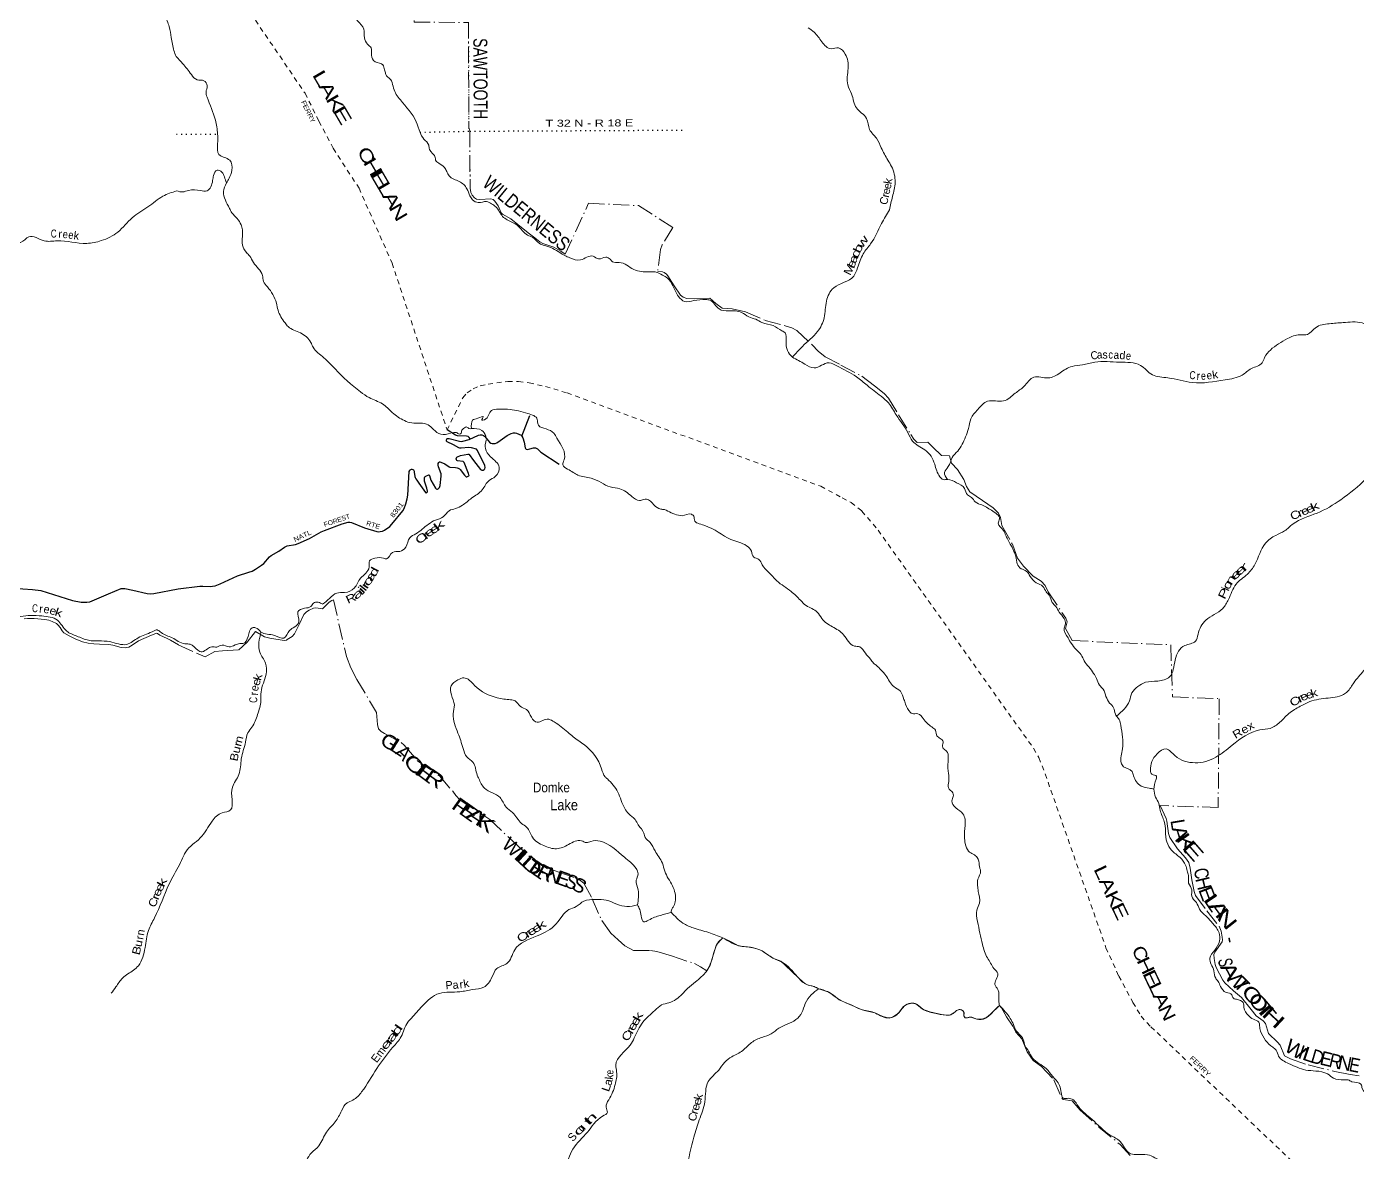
# Model space of a CAD drawing. Header units: feet. Extents: x 0 to 246606, y 183576 to 368785.
# Drawn here: x 88399 to 121668, y 239915 to 268053 of the extents above; entities that cross this region are included whole.
import ezdxf
from ezdxf.enums import TextEntityAlignment as Align

# ---------------------------------------------------------------- set-up
doc = ezdxf.new("R2010")
doc.units = ezdxf.units.FT
doc.header["$LTSCALE"] = 80
for name, pattern in [('DOT_DASHED', [7.7, 5, -1.2, 0.3, -1.2]), ('DOTTED', [1.5, 0.3, -1.2]), ('SHORT_DASHED', [2.7, 1.5, -1.2])]:
    doc.linetypes.add(name, pattern=pattern)
for name, color, linetype, lineweight in [('29', 7, 'Continuous', 25), ('30', 7, 'Continuous', 25), ('33', 7, 'SHORT_DASHED', 13), ('39', 7, 'Continuous', 13), ('41', 7, 'Continuous', 13), ('44', 7, 'DOT_DASHED', 13), ('6', 7, 'DOTTED', 25), ('7', 7, 'DOTTED', 13)]:
    doc.layers.add(name, color=color, linetype=linetype, lineweight=lineweight)

msp = doc.modelspace()

# ---------------------------------------------------------------- linework, layer by layer
at = {"layer": '29'}
msp.add_line((100780.43, 257819.82), (100978.81, 258329.87), dxfattribs=at)
for points in [[(99067.16, 257596.69), (98915.36, 257674.74), (98899.89, 257690.2), (98893.21, 257710.27), (98904.35, 257745.96), (98924.41, 257761.58), (98959.81, 257759.4), (99218.81, 257688.5), (99261, 257685.74), (99303.35, 257690.2), (99460.05, 257732.6), (99697.46, 257841.24), (99738.02, 257849.68), (99782.6, 257846.34), (99822.73, 257835.18), (99848.09, 257816.86), (99972.24, 257665.45), (100003.28, 257643.36), (100034.49, 257634.44), (100072.38, 257629.97), (100108.77, 257628.99), (100150.4, 257645.59), (100237.59, 257709.51), (100410.75, 257832.35), (100509.28, 257880.91), (100571.69, 257900.98), (100611.88, 257900.69), (100647.48, 257892.06), (100758.94, 257840.76), (100780.43, 257819.82), (100807.97, 257773.84), (100840.27, 257668.48), (100861.47, 257525.14), (100874.85, 257505.07), (100890, 257490.93), (100919.43, 257487.22), (100976.43, 257502.93), (101071.01, 257525.14), (101119.14, 257520.92), (101169.09, 257498.37), (101255.48, 257417.9), (101712.74, 257116.85)], [(99490.31, 257746.44), (99466.07, 257782.76), (99439.32, 257805.07), (99400.01, 257815.36), (99171.83, 257827.37), (99122.79, 257837.87), (98911.78, 257971.03)], [(98150.47, 256719.91), (98201.08, 256638.86), (98367.2, 256410.76), (98377.17, 256403.17), (98384.97, 256402.05), (98402.8, 256404.28), (98413.95, 256414.33), (98419.49, 256426.83), (98422.86, 256444.43), (98407.69, 256515.59), (98349.93, 256693.15), (98344.84, 256761.17), (98347.07, 256777.34), (98355.99, 256795.74), (98366.02, 256808.02), (98378.42, 256818.16), (98450.84, 256848.33), (98457.42, 256849.85), (98460.76, 256847.04), (98471.9, 256829.2), (98506.71, 256713.14), (98618.66, 256515.35), (98634.63, 256499.08), (98651.34, 256488.49), (98668.06, 256490.16), (98688.96, 256503.16), (98721.56, 256537), (98731.59, 256555.4), (98739.43, 256585.8), (98763.91, 256820.28), (98766.14, 256850.4), (98761.69, 256876.61), (98698.56, 257047.72), (98690.36, 257087.4), (98688.13, 257118.62), (98690.76, 257132.44), (98703.73, 257161.55), (98717.11, 257173.27), (98727.05, 257174.76), (98835.44, 257134.29), (98857.54, 257123.09), (98960.07, 257051.71), (98981.86, 257043.36), (99122.48, 257033.11), (99164.04, 257024.39), (99186.33, 257015.47), (99219.76, 257000.97), (99238.89, 256986.59), (99344.98, 256845.28), (99373.57, 256812.49), (99390.29, 256802.45), (99403.12, 256800.84), (99451.41, 256824.99), (99459.39, 256837.03), (99458.27, 256848.18), (99447.13, 256887.21), (99334.56, 257157.1), (99311.79, 257182.15), (99169.17, 257196.43), (99151.78, 257208.4), (99142.86, 257224.02), (99140.63, 257246.32), (99145.28, 257273.1), (99158.46, 257290.93), (99171.84, 257299.86), (99247.91, 257329.46), (99425.95, 257369), (99450.47, 257369), (99462.99, 257357.45), (99571.08, 257212.1), (99747.23, 256979.95), (99778.15, 256967.51), (99813.81, 256969.74), (99836.1, 256980.89), (99855.8, 257002.01), (99865.08, 257034.42), (99856.03, 257084.71), (99673.38, 257460.45), (99646.22, 257490.35), (99521.8, 257527.37), (99455.46, 257534.94), (99258.77, 257516.22), (99232.02, 257516.22), (99206.28, 257525.15), (99067.16, 257596.69)], [(92192.04, 253997.66), (92732.34, 254065.53), (92803.38, 254070.04), (92987.51, 254061.2), (93044.12, 254065.57), (93115.45, 254077.84), (93238.86, 254123.44), (93671.45, 254328.66), (93957.02, 254415.06), (94033.83, 254445.88), (94118.53, 254492.72), (94275, 254590.17), (94330.3, 254637.7), (94474.54, 254803.73), (94513.08, 254833.99), (94708.02, 254944.64), (94849.67, 255043.66), (94883.11, 255062.61), (94915.35, 255071.47), (95122.41, 255107.54), (95190.72, 255129.53), (95474.47, 255256.38), (95765.82, 255421.73), (95848.79, 255459.66), (96287.3, 255626.56), (96434.53, 255663.75), (96483.57, 255668.21), (96520.48, 255660.58), (96843.6, 255529.1), (97150.75, 255431.94), (97190.19, 255428.43), (97241.46, 255430.66), (97297.18, 255444.04), (97347.76, 255466), (97477.74, 255560.03), (97533.05, 255615.04), (97803.18, 255948.14), (97835.57, 256005.97), (97881.2, 256125.47), (97916.86, 256250.37), (97932.98, 256338.65), (97966.82, 256929.57), (97977.05, 256957.45), (97988.19, 256970.84), (98008.25, 256984.22), (98022.75, 256990.37), (98033.31, 256992.02), (98052.83, 256984.22), (98068.44, 256970.84), (98086.27, 256944.07), (98091.37, 256917.32), (98102.99, 256804.67), (98109.07, 256786.2), (98128.62, 256752.24), (98150.47, 256719.91)], [(87332.58, 254070.45), (88548.39, 253987.32), (88751.42, 253960.81), (89546.46, 253710.84), (89763.95, 253663.64), (89905.47, 253663.64), (89977.92, 253679.58), (90447.13, 253871.93), (90759.92, 254009.56), (90855.68, 254012.6), (91054.95, 253969.93), (91414.28, 253882.12), (91488.23, 253878.21), (91583.5, 253886.17), (92192.04, 253997.66)]]:
    msp.add_lwpolyline(points, dxfattribs=at)
at = {"layer": '33'}
for points in [[(92931.49, 275665.06), (93498.31, 274090.39), (93560.06, 273893.71), (93577.75, 273795.09), (93582.73, 273665.93), (93304.82, 270259.89), (93303.4, 269996.38), (93350.31, 269688.39), (93420.61, 269439.2), (93522.16, 269147.24), (93634.02, 268926.94), (95359.72, 266385.9), (95708.59, 265689.19), (96065.41, 265010.66), (96709, 264013.69), (97535.64, 262139.71), (98911.78, 257971.03)], [(98909.77, 257971.02), (99303.54, 258773.13), (99413.04, 258900.73), (99559.62, 258996.82), (99741.58, 259077.74), (99938.56, 259117.54), (100428.97, 259183.95), (100696.86, 259183.95), (100960.74, 259152.2), (101369.09, 259057.51), (101910.02, 258898.37), (108252.35, 256563.76), (108790.03, 256277.12), (109011.33, 256154.5), (109279.74, 255943.85), (109687.8, 255465.05), (113570.84, 250015.1), (113706.86, 249782.03), (113863.21, 249372.42), (115382.8, 245031.43), (115703.61, 244322.46), (116056.32, 243664.05), (116259.32, 243318.53), (116505.18, 243056.59), (120706.54, 239050.8)]]:
    msp.add_lwpolyline(points, dxfattribs=at)
at = {"layer": '39'}
for points in [[(90794.47, 275656.19), (90913.56, 275171.89), (91281.33, 274405.71), (91323.96, 274139.51), (91424.01, 273766.78), (91454.2, 273540.86), (91502.64, 273302.99), (91677.42, 272922.85), (91712.28, 272622.24), (91636.74, 271781.45), (91473.37, 271535.64), (91347.61, 271374.98), (91264.42, 270956.2), (91249.13, 270384.54), (91329.54, 270185.32), (91608.43, 269901.02), (91708.51, 269760.54), (91711.03, 269465.71), (91669.66, 269348.21), (91615.8, 269275.03), (91586.83, 269123.31), (91714.54, 268583.21), (91849.89, 268329.95), (91963.26, 268052.26), (92016.05, 267778.07), (92083.4, 267453.52), (92134.37, 267302.7)], [(94514.92, 270739.01), (94427.47, 270172.94), (94552.99, 270107.16), (94608.38, 269956.08), (94838.79, 269897.08), (95188.74, 269762.16), (95565.36, 269552.7), (95753.29, 269511.59), (95877.46, 269332.7), (96084.88, 269069.57), (96271.28, 268945.65), (96369.78, 268671.67), (96565.49, 268341.82), (96677.37, 268193.14), (96827.94, 267988.19), (96845.37, 267772.22), (96925.01, 267615.24), (97012.36, 267518.91), (97021.51, 267339.23), (97109.26, 267176.26), (97307.52, 267094.82), (97342.55, 266973.89), (97365.06, 266921.54), (97383.71, 266838.87), (97452.7, 266776.74), (97517.73, 266700.44), (97571.31, 266515.01), (97742.6, 266219.32), (98137.34, 265676.77), (98233.8, 265406.82), (98331.67, 265239.87), (98451.61, 265093.27), (98470.42, 264984.35), (98616.95, 264779.37), (98623.4, 264712.77), (98700.51, 264642.61), (98844.48, 264528.49), (98903.58, 264431.96), (98960.74, 264321.28), (99215.86, 264181.67), (99407.73, 263998.72), (99478.48, 263826.21), (99549.22, 263724.47), (99691.25, 263653.81), (99898.95, 263681.49), (100024.42, 263623.79), (100131.83, 263547.79), (100298.73, 263310.64), (100549.88, 263158.88), (100665.35, 263086.97), (100923.11, 262842.37), (101052.62, 262782.67), (101214.94, 262636.37), (101350.49, 262580.75), (101552.73, 262509.44), (101728.94, 262403.62), (101981.99, 262272.07), (102242.62, 262223.38), (102562.97, 262312.43), (102698.58, 262246.71), (102877.93, 262290.36), (102987.22, 262238.6), (103044.1, 262176.39), (103215.74, 262159.4), (103578.03, 261984.17), (103772.1, 261928.96), (103945.7, 261922.08)], [(109973.86, 263471.43), (110045.39, 263805.88), (110111.9, 264159.76), (110020.72, 264558.99), (109928.97, 264715.89), (109765.7, 265021.73), (109645.2, 265261.22), (109474.37, 265480.17), (109396.04, 265756.31), (109142.2, 266021.14), (109023.07, 266369.7), (108926.86, 266597.24), (108936.51, 267009.29), (108865.77, 267366.26), (108697.36, 267518.58), (108515.84, 267499.16), (108278.69, 267673.22), (108089.58, 267912.24), (107935.55, 268020.24)], [(92133.86, 267304.22), (92300.32, 267129.01), (92517.89, 266855.85), (92663.99, 266723.57), (92833.65, 266700.5), (92913.12, 266571.8), (92883.79, 266414.08), (92910.74, 266293.09), (93118.02, 265714.91), (93174.54, 265374), (93172.01, 265121.55), (93207.89, 264857.24), (93479.19, 264711.68), (93529.1, 264463.62), (93459.67, 264261.19), (93395.45, 264147.58)], [(92148.18, 263946.83), (92304.76, 263921.6), (92444.02, 263956.98), (92747.06, 263957.4), (92910.57, 263950.44), (93050.33, 264203.85), (93071.75, 264335.26), (93159.78, 264463.1), (93281.14, 264417.48), (93344.44, 264294.73), (93395.68, 264148.28)], [(92148.18, 263946.83), (91807.81, 263813.91), (91432.73, 263548.04), (91039.54, 263275.96), (90679.36, 262919.35), (90265.51, 262703.64), (89902.87, 262633.78), (89157.68, 262699.88), (88836.84, 262699.05), (88452.56, 262800.66), (88247.94, 262659.5), (88114.64, 262672.46), (87889.92, 262757.31), (87672.49, 262698.83), (87229.76, 262791.85), (86746.25, 262934.99), (86275.41, 263011.6), (85847.07, 263074.45), (85433.04, 263115.21), (85136.22, 263136.81)], [(93395.68, 264148.28), (93324.41, 263929.06), (93470.2, 263510), (93531.4, 263399.35), (93659.4, 263254.82), (93761.22, 263102.04), (93792.27, 262970.99), (93795.29, 262803.39), (93796.54, 262593.37), (93894.51, 262408.24), (93975.79, 262315.91), (94067.54, 262159.01), (94295.51, 261833.42), (94320.6, 261686.17), (94418.3, 261547.49), (94642.7, 261143.12), (94684.15, 260961.64), (94859.58, 260647.81), (94936.83, 260553.42), (95246.54, 260396.01), (95504.25, 260159.48), (95561.48, 260038.7), (95831.45, 259776.01), (96109.61, 259495.19), (96748.74, 258922), (96961.49, 258780.08), (97293.4, 258622.83), (97540.89, 258408.44), (97844.82, 258204.54), (98026.78, 258149.25), (98440.8, 258099.59), (98568.62, 257985.36), (98750.98, 257863.42), (98998.5, 257885.98)], [(109973.86, 263471.43), (109770.9, 263131.49), (109499.47, 262622.72), (109315.26, 262377.09), (109174.1, 262020.68), (109076.43, 261816.04), (108575.65, 261523.8), (108393.99, 261189.33), (108337.92, 260776.96), (108170.46, 260430.47), (107793.27, 260058.3), (107542.94, 259787.8)], [(103945.7, 261922.08), (104112.26, 261919.75), (104295.31, 261841.69), (104419.56, 261767.14), (104551.18, 261576.87), (104698.1, 261305.25), (104850.19, 261183.1), (105082.13, 261206.92), (105378.66, 261229.15), (105481.67, 261215.73), (105709.01, 260995.14), (105949.45, 260948.33), (106272.58, 260910.16), (106450.84, 260798.3), (106632.84, 260736.95), (106782.64, 260659.22), (107061.63, 260578.34), (107282.36, 260450.61), (107359.38, 260396.61), (107386.81, 260194.85), (107420.53, 259954.76), (107544.65, 259786.87)], [(111419.23, 256735.86), (111345.76, 256912.11), (111441.79, 257054.14), (111535.28, 257282.99), (111675.58, 257445.51), (111871.27, 257796.24), (111948.69, 258010.84), (112005.79, 258251.56), (112177.97, 258482.97), (112424.97, 258688.64), (112822.49, 258697.44), (113115.99, 258891.31), (113328.93, 259056.36), (113581.8, 259292.36), (113939.14, 259270.59), (114235.05, 259397.84), (114534.78, 259561.46), (114796.91, 259599.62), (115103.28, 259664.34), (115724.86, 259664.58), (116248.04, 259583.36), (116542.06, 259351.12), (116930, 259273.01), (117542.2, 259156.05), (118361.15, 259224.3), (118784.26, 259342.32), (119021.42, 259505.52), (119284.95, 259648.7), (119348.71, 259786.46), (119492.92, 259969.21), (119923.1, 260254.91), (120227.26, 260351.92), (120420.95, 260361.33), (120621.78, 260526.3), (120966.29, 260625.61), (121311.21, 260656.25), (121783.51, 260645.37), (122131.4, 260516.5), (122656.38, 260471.64), (122885.06, 260377.11)], [(107542.61, 259787.98), (107856.45, 259616.46), (108087.08, 259521.11), (108459.66, 259650.9), (108653.85, 259575.5), (109145.9, 259300.19), (109413.56, 259087.97), (109760.29, 258813.68), (109942.89, 258651.36), (110140.47, 258345.75), (110429.66, 257907.48), (110547.99, 257692.21), (110852.01, 257474.17), (111010.38, 257313.7), (111100.38, 257112.37), (111229.36, 256802.25), (111316.56, 256732.17), (111423.51, 256734.93), (111650.03, 256651.67), (111848.66, 256509.65), (111920.24, 256350.6), (112017.49, 256286.64), (112115.04, 256172.2), (112283, 256096.62), (112517.9, 255962.92), (112720.97, 255752.27), (112691.37, 255638.98), (112819.58, 255460.12), (112878.84, 255335.32), (112921.74, 255248.77), (112991.15, 255115.96), (113048.23, 255019.42), (113081.01, 254936.85), (113130.19, 254811.97), (113163.6, 254624.39), (113263.21, 254503.9), (113390.7, 254444.19), (113486.35, 254311.56), (113638.65, 254153.07), (113806.7, 254061.33), (113888.24, 253924.56), (113963.43, 253838.24), (114039.19, 253654.99), (114126.52, 253562.69), (114216.18, 253417.9), (114336.21, 253257.17), (114371.28, 253128.16), (114339.64, 253018.89), (114433.94, 252773.15), (114513.45, 252638.39), (114641.51, 252483.77), (114763.39, 252351.32), (114834.9, 252204.39), (114952.87, 252049.7), (115074.93, 251886.96), (115144.33, 251756.17), (115219.96, 251595.13), (115311.4, 251490.74), (115383.12, 251307.46), (115474.9, 251146.53), (115572.46, 251030.07), (115617.81, 250870.84), (115646.36, 250820.55)], [(99517.51, 258005.45), (99550.09, 258214.26), (99678.93, 258267.66), (99815.98, 258298.9), (99782.14, 258219.9), (99842.63, 258228.4), (100018.87, 258455.8), (100198.28, 258491.36), (100486.92, 258483.25), (100927.47, 258383.29), (101166.5, 258233.47), (101174.98, 258164.87), (101197.63, 258088.28), (101385.87, 257996.68), (101578.23, 257888.95), (101657.67, 257766.31), (101836.45, 257228.32), (101802.9, 257100.86), (101920.59, 256994.64), (102064.37, 256910.81), (102181.83, 256842.95), (102515.29, 256764.47), (102762.14, 256657.11), (102990.84, 256547.61), (103233.31, 256498.8), (103529.07, 256311), (103717.38, 256207.28), (103828.24, 256230.26), (103898.81, 256240.84), (104081.29, 256098.71), (104253.47, 255990.84), (104342.34, 255979.34), (104512.34, 255899.73), (104601.32, 255868.03), (104787.22, 255828.92), (105017.08, 255864.83), (105086.1, 255796.64), (105094.61, 255724), (105331.52, 255590.32), (106005.68, 255235.49), (106398.13, 255078.65), (106518.02, 254940.13), (106577.41, 254795.13), (106706.92, 254737.46), (106784.41, 254602.68), (106949, 254413.98), (107156.13, 254199.32), (107510.88, 253935.18), (107742.24, 253716.65), (107888.36, 253580.33), (108165.8, 253420.67), (108279.79, 253255.86), (108543.37, 253051.68), (108823.06, 252851.65), (109095.18, 252568.78), (109226.48, 252547.46), (109368.68, 252390.92), (109494.67, 252246.38), (109573.97, 252145.95), (109647.01, 252081.83), (109754.59, 251977.56), (109880.58, 251833.02), (110079.99, 251557.72), (110242.15, 251439.68), (110332.14, 251238.35), (110373.21, 251119.48), (110495.54, 250912.31), (110540.11, 250882.33), (110677.37, 250879.23), (110815.33, 250756.99), (111026.46, 250548.41), (111119.79, 250464.24), (111156.96, 250323.13), (111238.04, 250263.1), (111309.18, 250178.77), (111297.73, 250067.62), (111316.22, 250013.22), (111395.32, 249947.12), (111440.75, 249773.75), (111434.65, 249442.51), (111458.11, 249230.62), (111436.94, 249058.81), (111461.53, 248996.38), (111538.64, 248924.2), (111565.54, 248813.32), (111529.88, 248702), (111629.81, 248526.99), (111806.28, 248376.74), (111859.59, 248235.74), (111845.25, 247932.71), (111842.02, 247797.38)], [(99074, 257905.46), (99145.98, 257908.01), (99218.93, 257870.42), (99263.43, 257889.17), (99269.16, 257943.73), (99349.41, 258023.05), (99391.63, 258049.59), (99452.42, 258009.62), (99519.57, 258005.32)], [(99517.51, 258005.45), (99777.62, 257961.37), (99883.45, 257812.66), (99883.62, 257812.15)], [(99886.66, 257723.15), (99869.14, 257505.59), (99997.49, 257302.5), (100212.98, 257039.43), (100113.47, 256804.48), (99960.66, 256708.51), (99790.51, 256475.09), (99523.35, 256265.24), (99294.34, 256087.97), (99123.29, 256006.01), (98960.14, 255952.38), (98811.7, 255799.89), (98620.47, 255717.79), (98443.48, 255615.6), (98128.07, 255375.12), (97981.33, 255277.18), (97877.8, 255040.18), (97727.06, 254936.14), (97543.54, 254912.67), (97399.21, 254750.11), (97320.42, 254763.71), (97108.48, 254770.32), (96971.68, 254696.68), (96960.46, 254547.16), (96878.65, 254391.09), (96748.21, 254267), (96592.26, 254021.57), (96348.73, 253908.82), (96153.06, 253895.35), (95974.24, 253760.83), (95799.54, 253614.22)], [(115646.36, 250820.55), (115969.01, 251202.44), (116032.4, 251400.79), (116182.81, 251561.37), (116369.89, 251663.63), (116676.46, 251694.01), (116970.48, 251799.03), (117115.25, 252228.17), (117353.29, 252583.22), (117619.05, 252690.07), (117684.59, 252868.24), (117876.25, 253216.92), (118300.35, 253506.61), (118446.31, 253735.82), (118633.76, 254114.76), (118916.81, 254367.13), (119105.08, 254608.75), (119370.33, 255139.69), (119627.47, 255337.36), (119848.8, 255449.95), (120059.67, 255623.06), (120659.46, 255893.77), (121254.83, 256229.07), (121891.49, 256748.43), (122369.44, 257145.53), (122699.33, 257327.54), (122897.32, 257439.35)], [(116579.53, 248993.24), (116634.56, 249242.02), (116646.2, 249320.87), (116530.89, 249366.52), (116496.04, 249457.16), (116659.05, 249874.3), (116886.35, 249999.06), (117105.31, 249830.93), (117610.91, 249652.65), (117883.16, 249684.82), (118128.73, 249793.54), (118534.63, 250089.17), (119232.63, 250473.65), (119488.7, 250513.78), (119727.96, 250664.87), (119990.85, 250913.06), (120278.42, 251084.68), (120477.65, 251180.97), (120937.24, 251270.98), (121368.42, 251389.06), (121414.61, 251427.75), (121578.75, 251653.04), (121823.19, 251951.6), (121981.28, 252176.85), (122263.06, 252643.28), (122572.79, 253160.39), (122819.13, 253477.14), (122889.5, 253736.56), (122886.37, 254047.1), (122913.81, 254096.09)], [(95801.54, 253616.26), (95686.21, 253665.95), (95569.29, 253644.95), (95505.22, 253559.69), (95350.08, 253516.21), (95183.12, 253424.18), (95206.73, 253188.06), (95100.6, 253047.98), (94971.95, 252962.28), (94829.8, 252771.46), (94597.34, 252834.49), (94257.79, 252918.99), (94123.94, 253029.14), (94041.21, 253026.55), (93935.54, 252809.74), (93805.41, 252633.14), (93726.71, 252632.6), (93611.88, 252597.48), (93460.79, 252552.01), (93291.01, 252595.27), (93152.06, 252545.84), (93026.9, 252551.04), (92920.22, 252503.86), (92785.46, 252428.21), (92680.29, 252465.85), (92489.69, 252616), (92358.46, 252625.2), (92190.45, 252685.76)], [(87633.23, 253370.28), (87712.89, 253257.9), (87848.87, 253166.2), (88086.25, 253253.13), (88247.22, 253307.06), (88779.83, 253321.88), (89168.2, 253214.24), (89402.58, 252943.69), (89651.86, 252818.66), (89949.39, 252714.27), (90476.36, 252680.56), (90902.73, 252611.64), (91187.88, 252775.73), (91535.68, 252928.26), (91666.47, 252971.82), (91759.83, 252910.05), (92035.4, 252777.18), (92192.03, 252684.83)], [(94258.29, 252918.86), (94206.88, 252656.1), (94230.52, 252413.92), (94369.35, 252146.28), (94385.16, 251863.66), (94260.64, 251424.56), (94255.89, 251204.4), (94173.17, 250862.53), (94031.79, 250542.47), (93929.71, 250400.41), (93870.55, 250167.75), (93766.05, 249755.05), (93705.83, 249360.83), (93544.25, 249044.67), (93536.03, 248729.57), (93497.2, 248472.82), (93285.71, 248402.7), (93038.71, 248197.03), (92738.51, 247772.88), (92379.33, 247427.09), (92323.45, 247321.69), (92218.18, 247101.36)], [(103670.62, 246099.25), (103684.52, 246476.99), (103640.72, 246715), (103684.15, 246876.86), (103634.9, 247013.84), (103342.63, 247292.55), (102738.83, 247694.31), (102506.78, 247688.68), (102393.95, 247657.61), (102272.59, 247703.22), (101946.21, 247610.09), (101648.15, 247505.05), (101326.81, 247581.59), (101045.05, 247789.68), (100904.31, 248039.14), (100772.54, 248139.21), (100546.9, 248412.31), (100384.65, 248546.5), (100233.9, 248783.76), (99847.04, 249017.38), (99702.32, 249258.73), (99665.48, 249343.3), (99552.56, 249667.66), (99402.43, 249799.92), (99310.34, 250013.35), (99182.95, 250394.17), (99065.03, 250878.04), (99091.97, 251098.35), (99019.81, 251354.33), (99014.44, 251578.46), (99183.08, 251727.05), (99330.11, 251776.53), (99599.65, 251586.53), (100164.55, 251277.4), (100497.84, 251227.18), (100615.06, 251199.72), (100734.93, 251065.23), (100898.9, 250981.54), (101017.08, 250792.52), (101161.13, 250664.26), (101302.13, 250709.67), (101451.29, 250738.97), (101588.91, 250675.29), (101925.45, 250417.09), (102061.35, 250302.91), (102343.06, 250102.9), (102774.5, 249500.01), (102862.47, 249298.66), (102917.26, 249248.55), (103179.56, 248919.16), (103351.52, 248510.38), (103447.14, 248381.79), (103611.47, 248237.51), (103691, 248098.71), (103833.5, 247891.68), (103864.39, 247788.9), (103986.24, 247660.49), (104110.59, 247451.32), (104292.02, 247147.62), (104351.77, 246942.04), (104441.64, 246760.9), (104611.36, 246390.48), (104610.61, 246176.4), (104560.95, 246042.77), (104519, 245971.8), (104514.35, 245916.24)], [(115645.7, 250821.7), (115713.49, 250732.15), (115752.68, 250589.03), (115794.53, 250001.64), (115764.33, 249650.04), (115823.42, 249555.52), (116034.01, 249437.82), (116075.03, 249327.03), (116262.23, 249069.82), (116466.36, 249018.72), (116579.53, 248993.24)], [(116579.53, 248993.24), (116623.1, 248793.61), (116704.77, 248634.63), (116738.09, 248463.2), (116840.66, 248183.19), (116870.31, 247949.13), (116881.42, 247777.55), (116904.23, 247674.71), (117024.55, 247465.51), (117233.49, 247285.19), (117373.88, 247094.3), (117411.06, 246951.17), (117446.05, 246836.3), (117449.2, 246646.49), (117530.92, 246479.43), (117525.81, 246319.85), (117641.82, 246157.07), (117721.51, 245992.02), (117879.91, 245825.49), (118060.7, 245628.82), (118209.35, 245405.68), (118218.66, 245197.73), (118100.97, 244966.69), (117979.06, 244765.92), (118081.84, 244451.58), (118125.32, 244266.09), (118184.3, 244189.75), (118245.6, 244062.94), (118387.76, 243914.48), (118527.38, 243852.83), (118552.01, 243782.32), (118647.11, 243740.57), (118811.07, 243658.89), (118831.98, 243535.85), (118942.16, 243334.65), (119067.82, 243244.64), (119203.49, 243168.83), (119222.19, 243078.08), (119249.22, 242944.98), (119373.7, 242713.59), (119550.31, 242541.13), (119637.52, 242469.03), (119698.97, 242315.97), (119946.24, 242139.95), (120375.07, 241973.26), (120629.5, 241948.76), (120922.58, 241874.04), (121068.49, 241772.05), (121335.14, 241729.45), (121438.08, 241726.12), (121529.16, 241682.32), (121757.58, 241619.27), (121790.52, 241510.44), (121945.18, 241295.42), (121964.13, 241164.28), (122146.86, 240979.74), (122203.57, 240945.8), (122294.9, 240859.59), (122492.92, 240818.54), (122603.33, 240916.24), (122744.21, 240981.83), (122799, 240931.72), (122892.11, 240885.92), (122989.41, 240813.88)], [(111842.02, 247797.38), (111865.19, 247633.96), (111949.09, 247440.66), (112165.95, 247286.65), (112215.53, 247093.12), (112232.18, 247008.41), (112248.74, 246939.86), (112181.3, 246741.49), (112174.18, 246581.9), (112189.16, 246438.61), (112221.16, 246148.02), (112153.6, 245971.86), (112171.44, 245687.23), (112295.95, 245112.52), (112421.07, 244774.1), (112498.53, 244645.39), (112580.04, 244512.66), (112675.66, 244384.07), (112638.18, 244238.4), (112606.66, 244108.94), (112678.03, 243986.24), (112705.97, 243699.66), (112720.7, 243586.67)], [(92218.18, 247101.36), (91962.94, 246623.03), (91598.87, 245777.66), (91446.21, 245459.24), (91359.05, 245032.35), (91193.41, 244580.53), (91075.28, 244472.45), (90798.53, 244270.06), (90630.88, 244052.49), (90515.22, 243891.92)], [(103670.72, 246099.03), (103406.47, 246061.08), (103157.89, 246119.95), (102890.92, 246217.07), (102630.48, 246233.45), (102330.01, 246195.03), (102141.11, 246060.44), (101957.92, 245982.44), (101639.16, 245626.83), (101162.66, 245324.66), (100601.68, 244975.46), (100403.91, 244634.82), (100156.43, 244509.92), (100032.58, 244295), (99826.21, 244043.16), (99548.06, 243984.69), (99229.52, 243929.99), (98717.16, 243888.1), (98293.21, 243574.17), (98020.53, 243273.4), (97928.32, 243169.77), (97762.96, 242809.16), (97552.65, 242541.13), (97154.21, 242009.28), (96774.23, 241427.06), (96557.49, 241223.61), (96410.58, 241153.94), (96272.51, 240955.07), (96114.73, 240677.31), (95894.26, 240421.33), (95702.56, 240078.71), (95519.96, 239901.76), (95302.32, 239510.49), (95094.67, 239135.45), (94857.25, 239014.66), (94600.11, 238814.98), (94498.36, 238618.39), (94351.73, 238502.26), (94112.42, 238359.25), (94087.84, 238082.41), (93933.03, 237982.38), (93802.46, 237880.51), (93648.08, 237709.81), (93626.19, 237659.17), (93646.2, 237348.3), (93554.34, 237184.08), (93367.47, 237047.49), (93420.87, 236892.35), (93494.55, 236719.18), (93390.38, 236589.22), (93047, 236300.08), (92842.68, 236044.21), (92664.74, 235762.27), (92513.12, 235468.4), (92376.78, 235318.02), (92264.34, 235245.52)], [(104515.26, 245915.4), (104245.32, 245838.65), (103945.34, 245717.43), (103832.59, 245674.24), (103761.03, 245829.25), (103725.79, 245984.51), (103670.62, 246099.25)], [(104513.27, 245917.23), (104807.51, 245646.62), (105064.53, 245525.2), (105450.69, 245408.71), (105806.13, 245279.56)], [(105806.13, 245279.56), (105670.28, 245135.57), (105594.64, 244959.35), (105513.57, 244678.07), (105393.91, 244438.95), (105118.98, 244176.54), (104924.21, 244011.61), (104637.23, 243741.04), (104458.12, 243654.99), (104270.77, 243599.17), (104104.07, 243464.73), (103805.13, 243167.83), (103589.49, 242778.59), (103487.64, 242598.15), (103127.36, 242096.85), (103148.57, 241925.34), (103114.12, 241610.06), (102952.92, 241229.28), (102885.41, 241043.01), (102918.43, 240920.05), (102799.96, 240820.28), (102418.89, 240421.83), (102054.11, 239997.24), (101871.45, 239493.12), (101523.24, 238658.68), (101218.45, 237990.14), (101085.11, 237676.19), (100949.32, 237432.91), (100793.62, 237145.07), (100611.5, 236889.36), (100267.37, 236725.42)], [(105806.13, 245279.56), (106187.2, 245088.64), (106496.99, 245040.43), (106573.03, 245026.67), (106779.32, 244953.37), (107054.86, 244773.51), (107285.54, 244670.08), (107671.18, 244301.14), (107872.02, 244126.83), (108086.35, 244057.62), (108200.17, 244006.12)], [(108199.92, 244006.23), (108014.91, 243853.16), (107864.86, 243634.01), (107779.42, 243409.26), (107631.13, 243232.54), (107411.84, 243117.94), (107202.54, 243019.56), (107015.69, 242878.92), (106782.12, 242788.46), (106522.55, 242659.44), (106301.74, 242460.01), (106032.23, 242306.69), (105847.42, 242162.03), (105701.22, 241973.21), (105438.56, 241684.63), (105352.78, 241179.15), (105214.21, 240725.83), (105079.53, 240296.76), (104898.56, 239507.9), (104808.27, 239081.16), (104667.48, 238662.15), (104397.55, 238238.21), (104319.6, 238112.46), (104275.04, 237799.13), (104160.73, 237339.91), (104174.48, 237063.33), (104099.3, 236810.37), (103822.89, 236459.09), (103312.3, 236120.34), (102942.38, 235883.53), (102760.65, 235778.97)], [(108199.92, 244006.23), (108418.07, 243932.67), (108756.43, 243708.82), (109045.76, 243585.6), (109250.14, 243492.09), (109581.6, 243411.57), (109919.44, 243274.55), (110153.07, 243354.92), (110367.59, 243592.68), (110550.92, 243646.45), (110613.54, 243636.78), (110796, 243498.69), (111095.29, 243395.74), (111386.22, 243343.21), (111501.17, 243356.12), (111649.91, 243458.12), (111738.56, 243482.97), (111829.76, 243418.97), (111830.31, 243326.08), (111864.89, 243279.87), (111985.89, 243294.84), (112157.74, 243243.51), (112357.39, 243267.1), (112459.92, 243334.45), (112558.25, 243428.03), (112722.78, 243588.7)], [(112720.64, 243587.13), (112989.08, 243265.39), (113070.74, 243108.43), (113148.41, 242943.37), (113207.31, 242881.17), (113313.11, 242736.49), (113364.54, 242573.26), (113448.05, 242444.59), (113550, 242269.59), (113704.15, 242139.38), (113886.57, 242007.35), (114063.38, 241800.56), (114238.45, 241547.3), (114335, 241261.19), (114437.9, 241265.94), (114567.31, 241224.42), (114695.42, 241061.72), (115030.31, 240742.93), (115486.74, 240348.22), (115739.98, 240184.37), (115971.77, 239895.15), (116125.36, 239859.86), (116422.05, 239855.84), (116604.13, 239780.35), (116725.71, 239698.39), (116798.83, 239620.13)]]:
    msp.add_spline(points, degree=3, dxfattribs=at)
at = {"layer": '44'}
for points in [[(94520.9, 275672.77), (94518.41, 275486.19), (94526.74, 275408.31), (94548.79, 275321.63), (94706.96, 275012.45), (94948.39, 274518.5), (96046.94, 274543.57), (96062.59, 273959.12), (96710.57, 273967.68), (96725.78, 273321.23), (99430.18, 273313.19), (99427.97, 272915.13), (99405.86, 272912.92), (99408.07, 272609.96), (98631.16, 272601.73), (98618.68, 271913.21), (98069.63, 271900.78), (98086.66, 268165.53), (99445.57, 268154.74), (99453.27, 265535.61), (99479.85, 265439.1), (99484.81, 264013.11)], [(99484.81, 264013.11), (99504.01, 263903.82), (99537.37, 263842.63), (99595.74, 263775.87), (99648.84, 263740.22), (99727.78, 263734.15), (100008.32, 263748.53), (100064.14, 263734.15), (100108.61, 263692.42), (100185.93, 263574.43), (100265.13, 263395.67), (100294.86, 263364.2), (100500.86, 263246.09), (100676.29, 263106.21), (100938.4, 262902.42), (101107.76, 262770.56), (101227.49, 262674.38), (101307.3, 262628.81), (101578.89, 262539.89), (101756.12, 262440.31), (101864.97, 262362.44)], [(101864.97, 262362.44), (102449.25, 263637.07), (103696.84, 263578.49), (104557.18, 263028.02), (104286.68, 262599.26), (104244.52, 262478.19), (104176.87, 261935.95)], [(104176.87, 261935.95), (104296.4, 261920.56), (104335.32, 261906.66), (104398.14, 261868.87), (104432.61, 261823.21), (104590.41, 261569.97), (104745.33, 261339.21), (104808.72, 261287.36), (104906.56, 261261.33), (105084.06, 261252.84), (105477.42, 261268.41), (105627.75, 261131.28), (105787.76, 261013.77), (106035.35, 260997.01), (106372.78, 260925.6), (106860.26, 260708.16), (107361.04, 260574.36), (107526.53, 260527), (107654.88, 260453.36), (108034.22, 260099.25), (108188.12, 259942.88), (108363.08, 259799.2), (108753.73, 259594.21), (109277.33, 259313.53), (109595.83, 259077.87), (109836.55, 258880.33), (109946.84, 258765.88), (110191.9, 258352.31), (110501.4, 257861.32), (110576.57, 257741.89), (110659.25, 257660.58), (110928.38, 257662.28), (111055.53, 257538.2), (111269.44, 257332.1), (111470.35, 257321.28), (111517.42, 257142.32), (111666.83, 256984.15), (111830.73, 256735.43), (111893.6, 256560.52), (111980.9, 256422.17), (112295.29, 256204.61), (112566.32, 256026.47), (112696.5, 255894.95), (112744.23, 255781.69), (112780.39, 255581.27), (113043.77, 255115.65), (113167.98, 254770), (113323.63, 254567.55), (113563.87, 254317.3), (113765.35, 254189.67), (113858.93, 254084.96), (113939.39, 253922.89), (114376.35, 253268.22), (114411.72, 253175.33), (114371.69, 253005.15), (114540.13, 252705.2)], [(92192.03, 252598.65), (92643.25, 252389.68), (92864.44, 252299.15), (93100.79, 252433.58), (93299.55, 252450.95), (93703.16, 252473.64), (93913.11, 252666.31), (94118.69, 252931.47), (94350.3, 252804.03), (94475.38, 252767.89), (94838.85, 252706.41), (94895.35, 252719.56), (94912.15, 252732.17), (95038.14, 252812.01), (95097.14, 252873.2), (95220.42, 253127.76), (95331.78, 253358.08), (95397.22, 253427.65), (95464.41, 253465.47), (95568.36, 253513.8), (95628.23, 253525.12), (95793.03, 253504), (95962.95, 253668.22), (96028.23, 253711.31), (96071.18, 253725.06)], [(96071.18, 253725.06), (96394.62, 252309.43), (96504.96, 252024.5), (96656.54, 251733.03), (97146.65, 250906.29), (97167.46, 250606.22), (97192.84, 250497.71), (97264.06, 250433.93), (97346.03, 250385.88), (97762.92, 250156.89), (97841.52, 250091.44), (98174.89, 249700.26), (98719.04, 249323.03), (99052.31, 248942.44), (99125.59, 248837.05), (99240.18, 248722.07), (99977.7, 248233.26), (100587.08, 247661.07), (101135.87, 247154.95), (101340.93, 247051.07), (101707.44, 246920.89), (102109.48, 246777.92), (102222.87, 246723.29), (102331.45, 246642.85), (102540.22, 246255.44), (102775.87, 245711.09), (103006.12, 245395.37), (103183.96, 245228.26), (103350.49, 245075.99), (103570.92, 244958.79), (103992.69, 244963.47), (104156.84, 244937.32), (104523.62, 244823.82), (105099, 244632.09), (105244.56, 244554.91), (105401.88, 244451.34)], [(88338.29, 253250.95), (88423.46, 253261.13), (88590.52, 253260.75), (88855.27, 253236.74), (88958.21, 253215.17), (89040.29, 253188.18), (89146.94, 253134.97), (89188.2, 253096.4), (89233.83, 253031.87), (89285.89, 252950.3), (89326.32, 252904.77), (89460.28, 252825.18), (89612.36, 252753.69), (89795.89, 252679.13), (89938.88, 252639.24), (90080.41, 252622.22), (90222.63, 252616.28), (90455.78, 252607.01), (90553.21, 252591.84), (90766.27, 252538.34), (90866.01, 252528.67), (90902.2, 252531.15), (90957.97, 252544.41), (91040.84, 252588.4), (91199.09, 252697.35), (91523.89, 252841.69), (91631.83, 252886.57), (91656.28, 252889.08), (91672.77, 252883.43), (91728.15, 252841.97), (91911.55, 252757.31), (91995.56, 252713.57), (92194.99, 252596.92)], [(114540.13, 252705.2), (117000.83, 252602.82), (117047.38, 251297.94), (118212.54, 251254.95), (118187.67, 248535.67), (116739.29, 248580.9), (116887.52, 248263.19), (116907.89, 248195.25), (116945.9, 247884.9), (116978.19, 247782.79), (117172.4, 247498.01), (117367.03, 247275.74), (117451.25, 247157.36), (117489.34, 247019.84), (117531.69, 246724.83), (117585.24, 246432.93), (117624, 246332.65), (117903.04, 245951.72), (118210.22, 245564.93), (118259.35, 245445.47), (118289.92, 245295.27), (118295.48, 245231.29), (118284.41, 245180.69), (118100.89, 244921.72), (118080.05, 244864.13), (118088.39, 244761.21), (118114.47, 244609.61), (118135.64, 244535.9), (118303.16, 244220.06), (118356.64, 244149.27), (118567.59, 243951.83), (118771.25, 243789.97), (119009.73, 243489.35), (119137.06, 243327.01), (119311.51, 243200.76), (119368.96, 243139.15), (119442.48, 242889.86), (119670.1, 242672.27), (119735.15, 242597.64), (119846.93, 242330.46), (119993.95, 242249.47), (120440.57, 242100.57), (121106.18, 241939.62), (121490.19, 241863.49), (121713.3, 241830.66)], [(105401.88, 244451.34), (105488.1, 244595.09), (105538.94, 244763.16), (105638.42, 245086.05), (105663.02, 245124.48), (105763.6, 245235.61), (105805.73, 245279.14), (106029.7, 245167.88), (106198, 245079.69), (106288.64, 245057.57), (106463.83, 245043.75), (106595.92, 245022.19), (106700.37, 244988.46), (106783.82, 244951.42), (106856.22, 244906.63), (107058.5, 244770.63), (107253.04, 244692.12), (107365.78, 244598.13), (107534.36, 244427.94), (107699.04, 244274.69), (107801.15, 244181.38), (107855.13, 244137.91), (107901.31, 244111.04), (107937.66, 244098.45), (108054.82, 244069.7), (108130.54, 244037.63), (108204.44, 244003.92)], [(108204.44, 244003.92), (108457.04, 243916.57), (108569.96, 243840.72), (108715, 243730.48), (108902.7, 243646.37), (109242.88, 243495.18), (109347.66, 243460.89), (109606.19, 243403.9), (109807.72, 243313.39), (109959, 243271.54), (110046.19, 243295), (110191.1, 243384.74), (110321.36, 243557.58), (110321.36, 243557.58), (110395.73, 243607.01), (110526.71, 243644.25), (110633.21, 243626.57), (110694.28, 243577.84), (110797.58, 243498.01), (110976.44, 243430.47), (111271.79, 243358.72), (111415.01, 243341.67), (111461.67, 243345.86), (111498.45, 243355.21), (111523.98, 243366.04), (111559.38, 243389.51), (111620.38, 243439.54), (111649.39, 243457.85), (111685.7, 243474.03), (111727.73, 243483.16), (111756.23, 243479.47), (111783.26, 243466.12), (111804.43, 243448.72), (111827.02, 243422.71), (111833.09, 243413.36), (111836.21, 243403.1), (111836.18, 243388.6), (111827.76, 243348.55), (111830.03, 243326.76), (111845.06, 243297.56), (111854.63, 243286.83), (111869.11, 243277.94), (111883.46, 243274.51), (111910.4, 243277.49), (111966.45, 243294.66), (111979.89, 243295.48), (111996.1, 243292.85), (112030.7, 243282.87), (112126.74, 243249.07), (112173.1, 243242.22), (112259.58, 243242.21), (112305.93, 243249.64), (112352.97, 243265.13), (112405.4, 243292.69), (112448.29, 243324.02), (112503.65, 243375.64), (112722.78, 243588.7)], [(112722.78, 243588.7), (112768.99, 243528.46), (112894.64, 243299.64), (113058.44, 243073.08), (113127.47, 242922.45), (113280.94, 242754.23), (113410.72, 242424.36), (113565.47, 242209.84), (113767.75, 242062.76), (114081.33, 241730.06), (114276.21, 241273.24), (114316, 241233.43), (114541.48, 241204.68), (114735.82, 240968.81), (115207.87, 240548.82), (115738.25, 240111.07), (115983.93, 239834.63)]]:
    msp.add_lwpolyline(points, dxfattribs=at)
at = {"layer": '6'}
msp.add_line((92142.31, 265362.93), (93175.22, 265362.25), dxfattribs=at)
msp.add_lwpolyline([(98231.19, 265412.32), (99479.85, 265439.1), (104858.98, 265466.57)], dxfattribs=at)
at = {"layer": '7'}
msp.add_line((99477.8, 265439.09), (99486.56, 264001.99), dxfattribs=at)
msp.add_lwpolyline([(99419.2, 275693.02), (99445.56, 270682.08), (99453.56, 265438.54)], dxfattribs=at)

# ---------------------------------------------------------------- texts
at = {"layer": '30'}
for s, rotation, width, p in [('FOREST', 18.837, 1.05, (95850.35, 255544.11)), ('8301', 51.959, 1.2, (97570.04, 255769.74)), ('RTE', 342.446, 1.1, (96879.03, 255593.62)), ('NATL', 25.087, 1.15, (95106.35, 255169.59))]:
    msp.add_text(s, height=120, rotation=rotation, dxfattribs=dict(at, width=width)).set_placement(p)
at = {"layer": '33'}
for rotation, width, p in [(296.066, 1.1, (95256.09, 266170.3)), (316.066, 1.2, (117463.03, 242255.8))]:
    msp.add_text('FERRY', height=120, rotation=rotation, dxfattribs=dict(at, width=width)).set_placement(p)
at = {"layer": '41'}
for s, height, rotation, width, p in [('L', 322.1, 300.296, 1.55, (95622.32, 266690.38)), ('A', 322.1, 300.296, 1.45, (95791.93, 266382.92)), ('K', 322.1, 300.296, 1.5, (95975.55, 266055.78)), ('E', 322.1, 300.296, 1.65, (96158.73, 265759.84)), ('C', 322.1, 300.296, 1.35, (96755.44, 264753.2)), ('H', 322.1, 300.296, 1.5, (96917.11, 264463.83)), ('E', 322.1, 300.296, 1.65, (97091.58, 264156.96)), ('L', 322.1, 300.296, 1.55, (97238.62, 263907.19)), ('k', 200, 80.17, 1.1, (110034.9, 264175.07)), ('A', 322.1, 300.296, 1.45, (97386.11, 263639.5)), ('r', 200, 77.928, 1.1, (109963.77, 263814.15)), ('e', 200, 80.17, 0.95, (110011.78, 264050.49)), ('N', 322.1, 300.296, 1.4, (97556.47, 263334.52)), ('C', 200, 359.888, 0.75, (89076.64, 262780.04)), ('e', 200, 354.008, 0.85, (89357.35, 262764.42)), ('e', 200, 353.662, 0.85, (89496.59, 262747.88)), ('w', 200, 55.325, 1.6, (109377.48, 262622.02)), ('d', 200, 64.401, 1.55, (109218.04, 262349.79)), ('o', 200, 62.973, 1.4, (109276.43, 262469)), ('e', 200, 66.085, 1.3, (109112.63, 262079.41)), ('a', 200, 68.987, 1.3, (109159.79, 262209.62)), ('M', 200, 62.888, 1.25, (109049.47, 261938.93)), ('C', 200, 11.401, 0.95, (115109.76, 259740.08)), ('a', 200, 4.825, 0.9, (115232.28, 259754.87)), ('s', 200, 1.669, 0.95, (115362.97, 259754.85)), ('c', 200, 358.669, 0.85, (115498.68, 259755.97)), ('a', 200, 356.959, 0.9, (115638.35, 259748.82)), ('e', 200, 353.426, 0.85, (115934.51, 259726.28)), ('C', 200, 355.43, 0.8, (117539.04, 259241.77)), ('e', 200, 2.892, 0.8, (117822.79, 259225.7)), ('e', 200, 7.04, 0.9, (117977.66, 259238.38)), ('k', 200, 9.923, 1.1, (118127.85, 259256.6)), ('C', 200, 26.176, 1.25, (120153.15, 255758.15)), ('r', 200, 22.856, 1.45, (120274.24, 255810.54)), ('e', 200, 22.856, 1.3, (120390.96, 255860.31)), ('e', 200, 23.283, 1.3, (120517.12, 255912.78)), ('k', 200, 25.668, 1.55, (120644.75, 255972.99)), ('e', 200, 36.854, 1.7, (98531.98, 255343.52)), ('e', 200, 33.397, 1.6, (98639.67, 255412.74)), ('k', 200, 38.412, 2, (98771.16, 255508.39)), ('C', 200, 37.793, 1.55, (98323.1, 255187.69)), ('r', 200, 36.854, 1.9, (98438.14, 255267.67)), ('d', 200, 62.982, 1.6, (97165.11, 254380.46)), ('e', 200, 44.987, 2.05, (118804.52, 254396.11)), ('r', 200, 46.4, 2.2, (118904.55, 254477.65)), ('r', 200, 55.712, 1.8, (96949.64, 254041.45)), ('o', 200, 53.089, 1.7, (97015.77, 254144.55)), ('a', 200, 60.275, 1.55, (97088.29, 254262.06)), ('o', 200, 63.656, 1.35, (118504.19, 254053.37)), ('n', 200, 58.708, 1.65, (118580.82, 254174.74)), ('e', 200, 47.138, 1.95, (118698.95, 254297.5)), ('R', 200, 24.236, 1.3, (96546.45, 253673.57)), ('a', 200, 39.571, 1.9, (96736.64, 253802.11)), ('i', 200, 46.327, 1.85, (96844.46, 253902.89)), ('l', 200, 51.055, 1.55, (96891.16, 253959.29)), ('P', 200, 63.494, 1.5, (118408.72, 253839.71)), ('i', 200, 66.291, 1.1, (118462.34, 253958.44)), ('C', 200, 358.196, 0.75, (88604.85, 253415.2)), ('e', 200, 343.261, 1.1, (89032.2, 253357.02)), ('k', 200, 341.381, 1.35, (89171.3, 253313.43)), ('k', 200, 75.314, 1.2, (94276.07, 251769.51)), ('e', 200, 72.696, 1.15, (94234.41, 251640.48)), ('C', 200, 87.976, 0.75, (94164.95, 251221.27)), ('C', 200, 29.273, 1.3, (120151.25, 251105.1)), ('r', 200, 29.273, 1.65, (120283.12, 251179.03)), ('e', 200, 22.44, 1.25, (120368.9, 251220.22)), ('e', 200, 18.619, 1.15, (120493.65, 251264.5)), ('k', 200, 16.684, 1.25, (120612.47, 251300.86)), ('r', 200, 75.783, 1.2, (93770.34, 250097.98)), ('n', 200, 75.771, 1.15, (93800.75, 250215.49)), ('B', 200, 78.827, 1.15, (93689.31, 249779.37)), ('u', 200, 75.798, 1.2, (93734.76, 249957.49)), ('L', 322.1, 295.296, 1.4, (115136.47, 246848.44)), ('k', 200, 63.102, 1.6, (91874.69, 246621.22)), ('e', 200, 65.73, 1.3, (91815.51, 246500.07)), ('A', 322.1, 295.296, 1.35, (115278.64, 246527.38)), ('C', 200, 67.707, 1.15, (91654, 246123.03)), ('r', 200, 67.707, 1.4, (91711.34, 246262.9)), ('e', 200, 65.707, 1.3, (91755.07, 246376.08)), ('K', 322.1, 295.296, 1.4, (115433.05, 246185.48)), ('E', 322.1, 295.296, 1.5, (115589.74, 245874.69)), ('e', 200, 31.879, 1.55, (101077.76, 245367.13)), ('e', 200, 32.263, 1.55, (101198.93, 245442.17)), ('k', 200, 32.263, 1.75, (101313.45, 245514.46)), ('u', 200, 77.801, 1.15, (91285.77, 245119.5)), ('C', 200, 31.924, 1.4, (100844.6, 245221.06)), ('r', 200, 31.879, 1.7, (100972.91, 245300.86)), ('B', 200, 75.239, 1.25, (91246.29, 244938.69)), ('C', 322.1, 295.296, 1.2, (116096.45, 244819.88)), ('H', 322.1, 295.296, 1.4, (116232.28, 244517.52)), ('k', 200, 9.896, 1.1, (99406.72, 244036.74)), ('E', 322.1, 295.296, 1.5, (116379.34, 244196.61)), ('L', 322.1, 295.296, 1.4, (116504.05, 243934.97)), ('A', 322.1, 295.296, 1.35, (116627.65, 243655.45)), ('N', 322.1, 295.296, 1.25, (116770.78, 243336.78)), ('e', 200, 60.78, 1.45, (103701.71, 243143.35)), ('k', 200, 60.879, 1.65, (103771.39, 243262.06)), ('a', 200, 51.896, 1.85, (97614.17, 242749.22)), ('l', 200, 51.865, 1.55, (97684.29, 242838.51)), ('d', 200, 55.173, 1.85, (97737.75, 242918.93)), ('C', 200, 60.609, 1.3, (103491.06, 242778.8)), ('r', 200, 61.247, 1.6, (103571.37, 242909.35)), ('e', 200, 60.78, 1.45, (103630.49, 243023.47)), ('e', 200, 53.011, 1.7, (97453.96, 242550.52)), ('r', 200, 53.011, 1.9, (97541.14, 242653.01)), ('e', 200, 88.035, 0.75, (103069.52, 241916.78)), ('L', 200, 71.167, 1.25, (102982, 241500.93)), ('a', 200, 77.102, 1.1, (103031.76, 241646.3)), ('k', 200, 77.52, 1.15, (105293.66, 241282.25)), ('e', 200, 73.094, 1.1, (105258.19, 241151.56)), ('h', 200, 46.568, 2.05, (102573.77, 240699.82)), ('C', 200, 72.269, 1.05, (105143.8, 240768.3)), ('r', 200, 72.911, 1.25, (105180.75, 240901.97)), ('e', 200, 73.094, 1.1, (105215.3, 241018.36)), ('o', 200, 46.027, 2, (102287.11, 240412.01)), ('t', 200, 46.568, 1.95, (102500.23, 240624.12))]:
    msp.add_text(s, height=height, rotation=rotation, dxfattribs=dict(at, width=width)).set_placement(p, align=Align.CENTER)
for s, rotation, p in [('e', 78.544, (109983.61, 263921.23)), ('C', 74.46, (109929.79, 263674.61)), ('r', 356.108, (89230.68, 262772.29)), ('k', 353.662, (89633.4, 262732.93)), ('d', 355.976, (115787.4, 259739.14)), ('r', 357.812, (117688.3, 259222.29)), ('r', 355.311, (88751.37, 253403.4)), ('e', 348.893, (88882.23, 253392.85)), ('e', 77.339, (94193.5, 251498.35)), ('r', 87.498, (94183.18, 251376.47)), ('r', 81.658, (91319.13, 245268.14)), ('n', 80.723, (91344.83, 245397.13)), ('P', 4.642, (98968.34, 243998.52)), ('a', 6.642, (99133.24, 244005.24)), ('r', 7.591, (99277.35, 244016.17)), ('E', 53.311, (97204.78, 242209.37)), ('m', 53.011, (97324.33, 242369.59)), ('k', 82.421, (103062.7, 241791.43)), ('u', 46.027, (102339.91, 240457.94)), ('S', 49.375, (102114.95, 240237.01))]:
    msp.add_text(s, height=200, rotation=rotation, dxfattribs=at).set_placement(p, align=Align.CENTER)
at = {"layer": '41', "width": 1.2}
msp.add_text('Rex', height=200, rotation=30.211, dxfattribs=at).set_placement((118618.95, 250244.46))
at = {"layer": '41', "width": 0.9}
for s, height, p in [('Domke', 242, (101057.57, 248915.68)), ('Lake', 266.2, (101489.28, 248465.92))]:
    msp.add_text(s, height=height, dxfattribs=at).set_placement(p)
at = {"layer": '44'}
for s, rotation, width, p in [('SAWTOOTH', 270.31, 0.75, (99571.46, 266750.8)), ('WILDERNESS', 320.433, 0.85, (100783.95, 263252.91)), ('G', 327.221, 1.2, (97385.49, 250022.45)), ('L', 327.221, 1.6, (97600.97, 249894.94)), ('C', 310.438, 1.5, (97953.21, 249502.13)), ('I', 318.269, 1.7, (98138.34, 249346.49)), ('E', 323.269, 1.5, (98299.94, 249245.29)), ('R', 325.269, 1.4, (98504.65, 249111.93)), ('P', 324.465, 1.4, (99168.09, 248407.3)), ('E', 324.465, 1.45, (99356.19, 248276.85)), ('A', 326.465, 1.6, (99555.79, 248157.53)), ('K', 325.465, 1.5, (99774.47, 248004.91)), ('A', 286.983, 1.2, (117077.8, 247837.62)), ('K', 304.293, 1.5, (117246.35, 247556.94)), ('E', 311.207, 1.65, (117432.41, 247337.77)), ('I', 316.803, 1.8, (100625.29, 247217.28)), ('L', 317.316, 2, (100759.84, 247096.66)), ('D', 317.316, 1.55, (100917.1, 246950.15)), ('E', 325.316, 1.4, (101089.48, 246836.76)), ('R', 333.134, 1.2, (101299.59, 246741.78)), ('N', 340.446, 1.1, (101519.53, 246669.1)), ('E', 340.446, 1.05, (101757.36, 246586.23)), ('S', 337.424, 0.95, (101960.23, 246514.22)), ('C', 280.169, 0.8, (117600.82, 246857.26)), ('S', 332.424, 1.05, (102138.65, 246434.3)), ('H', 283.396, 0.95, (117651.5, 246597.84)), ('E', 291.132, 1.1, (117747.89, 246320.64)), ('L', 304.224, 1.65, (117919.41, 246060.85)), ('A', 306.224, 1.65, (118074.53, 245872.01)), ('N', 308.456, 1.6, (118254.88, 245643.16)), ('S', 279.761, 0.65, (118198.81, 244635.24)), ('A', 297.941, 1.45, (118328.73, 244360.4)), ('W', 307.07, 1.2, (118508.33, 244131.19)), ('O', 311.524, 1.45, (118917.25, 243722.6)), ('O', 308.425, 1.35, (119059.83, 243551.26)), ('T', 310.109, 1.85, (119235.33, 243356.61)), ('H', 317.107, 1.65, (119452.94, 243157.78)), ('W', 327.703, 1.15, (120025.45, 242340.9)), ('L', 341.562, 1.2, (120413.28, 242191.79)), ('D', 343.562, 0.9, (120625.16, 242128.22)), ('E', 346.406, 0.9, (120847.72, 242082.13)), ('R', 346.406, 0.9, (121081.44, 242023.6)), ('E', 348.787, 0.85, (121567.82, 241925.87))]:
    msp.add_text(s, height=350, rotation=rotation, dxfattribs=dict(at, width=width)).set_placement(p, align=Align.CENTER)
for s, rotation, p in [('A', 314.438, (97703.88, 249784.84)), ('L', 279.69, (117013.47, 248083.69)), ('W', 316.803, (100412.52, 247416.35)), ('-', 281.504, (118336.53, 245196.68)), ('T', 314.895, (118654.93, 243984.07)), ('I', 341.562, (120220.49, 242256.06)), ('N', 348.787, (121322.9, 241973.4))]:
    msp.add_text(s, height=350, rotation=rotation, dxfattribs=at).set_placement(p, align=Align.CENTER)
at = {"layer": '6', "width": 1.35}
msp.add_text('T 32 N - R 18 E', height=175, rotation=0.293, dxfattribs=at).set_placement((101372.6, 265548.77))

doc.saveas('drawing.dxf')
